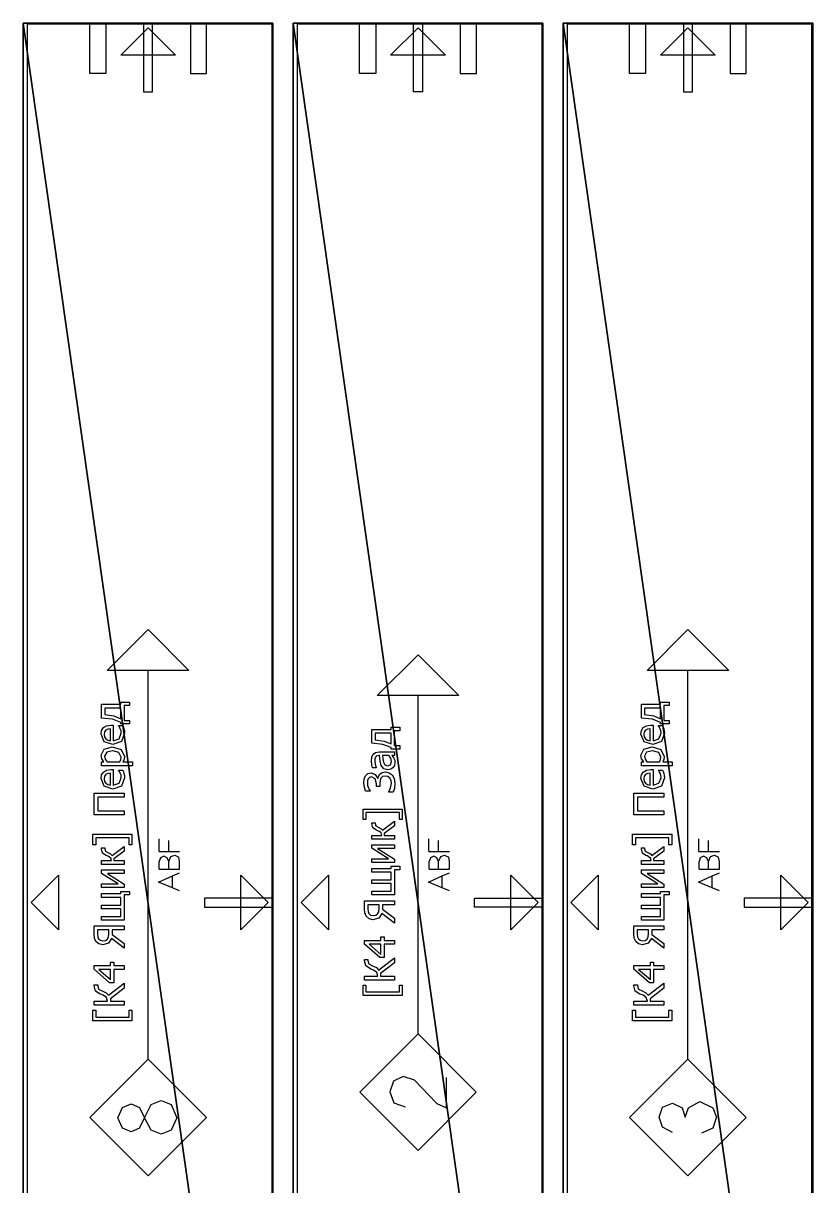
# Model space of a CAD drawing. Header units: millimetres. Extents: x -70178 to 17, y -3145 to 2055.
# Drawn here: x -8312 to -7920, y 296 to 873 of the extents above; entities that cross this region are included whole.
import ezdxf

# ---------------------------------------------------------------- set-up
doc = ezdxf.new("R2010")
doc.units = ezdxf.units.MM
doc.header["$LTSCALE"] = 25.4
doc.layers.get('0').update_dxf_attribs({"true_color": 0xffffff})
for name, color, linetype, true_color in [('ABF_cuttingLines', 34, 'Continuous', 0xaa4400), ('ABF_edgeBanding', 32, 'Continuous', 0xcc6600), ('ABF_Label', 253, 'Continuous', 0x9999cc), ('Dside4.5', 190, 'Continuous', 0x9900ff), ('Dside8', 134, 'Continuous', 0x009987)]:
    doc.layers.add(name, color=color, linetype=linetype, true_color=true_color)

# ---------------------------------------------------------------- blocks, each defined once
blk = doc.blocks.new('Group92#1')
at = {"layer": 'Dside8', "color": 0, "extrusion": (1, 0, 0)}
blk.add_circle((-9, 0), 4, dxfattribs=at)
blk = doc.blocks.new('Group93#1')
at = {"layer": 'Dside8', "color": 0}
blk.add_polyline3d([(0, 0, -4), (25, 0, -4), (25, 0, 4), (0, 0, 4), (0, 0, -4)], close=True, dxfattribs=at)
blk = doc.blocks.new('Group96#1')
at = {"layer": 'Dside8', "color": 0, "extrusion": (1, 0, 0)}
blk.add_circle((-9, 0), 4, dxfattribs=at)
blk = doc.blocks.new('Group97#1')
at = {"layer": 'Dside8', "color": 0}
blk.add_polyline3d([(0, 0, 4), (25, 0, 4), (25, 0, -4), (0, 0, -4), (0, 0, 4)], close=True, dxfattribs=at)
blk = doc.blocks.new('Group103#2')
at = {"layer": 'Dside4.5', "color": 0, "extrusion": (-1, 0, 0)}
blk.add_circle((8, 0), 2.25, dxfattribs=at)
blk = doc.blocks.new('Group104#2')
at = {"layer": 'Dside4.5', "color": 0}
blk.add_polyline3d([(0, 0, 2.25), (34, 0, 2.25), (34, 0, -2.25), (0, 0, -2.25), (0, 0, 2.25)], close=True, dxfattribs=at)
blk = doc.blocks.new('Group127#1')
at = {"layer": 'Dside4.5', "color": 0, "extrusion": (1, 0, 0)}
blk.add_circle((0, 8), 2.25, dxfattribs=at)
blk = doc.blocks.new('Group128#1')
at = {"layer": 'Dside4.5', "color": 0}
blk.add_polyline3d([(0, -2.25, 0), (-34, -2.25, 0), (-34, 2.25, 0), (0, 2.25, 0), (0, -2.25, 0)], close=True, dxfattribs=at)
blk = doc.blocks.new('Group1121#1')
at = {"layer": 'ABF_Label', "color": 0}
for p, q in [((-51.42, 7.03), (-51.42, 24.09)), ((-51.42, 24.09), (-46.86, 24.09)), ((-46.86, 22.84), (-49.88, 22.84)), ((-49.88, 22.84), (-49.88, 8.29)), ((-46.86, 24.09), (-46.86, 22.84)), ((-44.68, 10.47), (-44.68, 23.51)), ((-44.68, 23.51), (-42.95, 23.51)), ((-42.95, 23.51), (-42.95, 17.63)), ((-40.35, 19.53), (-40.06, 20.28)), ((-40.06, 20.28), (-39.86, 20.88)), ((-39.86, 20.88), (-38.52, 22.94)), ((-38.52, 22.94), (-36.26, 23.51)), ((-37.66, 21.54), (-38.45, 19.97)), ((-36.16, 21.96), (-37.66, 21.54)), ((-36.26, 23.51), (-35.72, 23.51)), ((-35.72, 21.96), (-36.16, 21.96)), ((-35.72, 23.51), (-35.72, 21.96)), ((-34.85, 16.79), (-29.01, 23.51)), ((-29.08, 21.45), (-33.48, 16.35)), ((-29.08, 16.35), (-29.08, 21.45)), ((-29.01, 23.51), (-27.4, 23.51)), ((-27.4, 23.51), (-27.4, 16.35)), ((-18.41, 19.79), (-18, 21.52)), ((-18, 21.52), (-16.9, 22.72)), ((-16.9, 22.72), (-15.45, 23.33)), ((-16.37, 20.81), (-16.59, 19.73)), ((-15.73, 21.57), (-16.37, 20.81)), ((-14.9, 21.92), (-15.73, 21.57)), ((-15.45, 23.33), (-13.61, 23.51)), ((-13.69, 22.02), (-14.9, 21.92)), ((-11.89, 22.02), (-13.69, 22.02)), ((-13.61, 23.51), (-10.16, 23.51)), ((-11.89, 17.1), (-11.89, 22.02)), ((-10.16, 23.51), (-10.16, 10.47)), ((-7.64, 10.47), (-7.64, 20.25)), ((-7.64, 20.25), (-6, 20.25)), ((-6, 20.25), (-6, 11.86)), ((-2.68, 11.86), (-2.68, 20.25)), ((-2.68, 20.25), (-1.03, 20.25)), ((-1.03, 20.25), (-1.03, 11.86)), ((2.29, 11.86), (2.29, 20.25)), ((2.29, 20.25), (3.94, 20.25)), ((3.94, 20.25), (3.94, 11.86)), ((6.53, 10.47), (6.53, 20.25)), ((6.53, 20.25), (8.16, 20.25)), ((8.16, 20.25), (8.16, 13.07)), ((8.16, 13.07), (12.71, 20.25)), ((12.71, 20.25), (14.25, 20.25)), ((14.25, 20.25), (14.25, 10.47)), ((16.64, 10.47), (16.64, 20.25)), ((16.64, 20.25), (18.28, 20.25)), ((18.28, 20.25), (18.28, 15.99)), ((21.61, 19.8), (23.39, 20.25)), ((23.39, 20.25), (23.84, 20.25)), ((23.84, 20.25), (23.84, 18.83)), ((25.24, 22.84), (25.24, 24.09)), ((25.24, 24.09), (29.79, 24.09)), ((28.26, 22.84), (25.24, 22.84)), ((28.26, 8.29), (28.26, 22.84)), ((29.79, 24.09), (29.79, 7.03)), ((38.17, 10.47), (38.17, 23.51)), ((38.17, 23.51), (47.64, 23.51)), ((45.91, 21.97), (39.91, 21.97)), ((39.91, 21.97), (39.91, 10.47)), ((45.91, 10.47), (45.91, 21.97)), ((47.64, 23.51), (47.64, 10.47)), ((50.73, 19.11), (54.01, 20.52)), ((54.01, 20.52), (55.62, 20.26)), ((55.62, 20.26), (56.85, 19.44)), ((59.6, 6.86), (59.6, 20.25)), ((59.6, 20.25), (61.24, 20.25)), ((61.24, 20.25), (61.24, 19.23)), ((62.61, 20.15), (64.24, 20.52)), ((64.24, 20.52), (66.86, 19.19)), ((70.09, 19.11), (73.37, 20.52)), ((73.37, 20.52), (74.98, 20.26)), ((74.98, 20.26), (76.2, 19.44)), ((79.84, 15.44), (80.37, 20.25)), ((80.37, 20.25), (86.37, 20.25)), ((86.37, 20.25), (86.37, 11.87)), ((-42.95, 17.63), (-41.32, 18.15)), ((-41.85, 16.44), (-42.95, 16.44)), ((-42.95, 16.44), (-42.95, 10.47)), ((-37.25, 10.47), (-41.85, 16.44)), ((-41.32, 18.15), (-40.35, 19.53)), ((-39.25, 18.27), (-40.33, 17.32)), ((-40.33, 17.32), (-35.04, 10.47)), ((-38.45, 19.97), (-39.25, 18.27)), ((-34.85, 14.95), (-34.85, 16.79)), ((-33.48, 16.35), (-29.08, 16.35)), ((-27.4, 16.35), (-25.85, 16.35)), ((-25.85, 16.35), (-25.85, 14.95)), ((-19.84, 10.47), (-15.66, 15.91)), ((-17.69, 17.29), (-18.41, 19.79)), ((-13.86, 15.65), (-17.76, 10.47)), ((-15.66, 15.91), (-17.69, 17.29)), ((-16.59, 19.73), (-16.43, 18.57)), ((-16.43, 18.57), (-15.91, 17.74)), ((-15.91, 17.74), (-14.95, 17.23)), ((-14.95, 17.23), (-13.62, 17.1)), ((-11.89, 15.65), (-13.86, 15.65)), ((-13.62, 17.1), (-11.89, 17.1)), ((-11.89, 10.47), (-11.89, 15.65)), ((12.63, 17.76), (8.02, 10.47)), ((12.63, 10.47), (12.63, 17.76)), ((18.28, 15.99), (19.37, 16.26)), ((19.37, 16.26), (20.14, 17.26)), ((20.14, 17.26), (20.36, 17.77)), ((20.36, 17.77), (20.54, 18.28)), ((21.26, 16.32), (20.53, 15.67)), ((20.53, 15.67), (24.51, 10.47)), ((20.54, 18.28), (21.61, 19.8)), ((21.84, 17.51), (21.26, 16.32)), ((22.42, 18.55), (21.84, 17.51)), ((23.46, 18.83), (22.42, 18.55)), ((23.84, 18.83), (23.46, 18.83)), ((49.48, 15.3), (50.73, 19.11)), ((50.77, 11.56), (49.48, 15.3)), ((51.4, 17.54), (51.15, 16.45)), ((51.15, 16.45), (56.33, 16.45)), ((57.93, 15.19), (51.15, 15.19)), ((51.15, 15.19), (52.01, 12.58)), ((51.96, 18.39), (51.4, 17.54)), ((52.8, 18.97), (51.96, 18.39)), ((53.91, 19.16), (52.8, 18.97)), ((55.03, 18.97), (53.91, 19.16)), ((55.77, 18.41), (55.03, 18.97)), ((56.17, 17.6), (55.77, 18.41)), ((56.33, 16.45), (56.17, 17.6)), ((56.85, 19.44), (57.65, 18.06)), ((57.65, 18.06), (57.93, 16.08)), ((57.93, 16.08), (57.93, 15.19)), ((61.24, 19.23), (62.61, 20.15)), ((62.48, 18.64), (61.24, 17.84)), ((61.24, 17.84), (61.24, 12.3)), ((63.84, 18.95), (62.48, 18.64)), ((65.57, 18.03), (63.84, 18.95)), ((65.4, 12.69), (66.11, 15.43)), ((66.11, 15.43), (65.57, 18.03)), ((67.8, 15.62), (66.64, 11.72)), ((66.86, 19.19), (67.8, 15.62)), ((68.84, 15.3), (70.09, 19.11)), ((70.13, 11.56), (68.84, 15.3)), ((70.76, 17.54), (70.51, 16.45)), ((70.51, 16.45), (75.69, 16.45)), ((77.29, 15.19), (70.51, 15.19)), ((70.51, 15.19), (71.37, 12.58)), ((71.32, 18.39), (70.76, 17.54)), ((72.15, 18.97), (71.32, 18.39)), ((73.27, 19.16), (72.15, 18.97)), ((74.39, 18.97), (73.27, 19.16)), ((75.13, 18.41), (74.39, 18.97)), ((75.53, 17.6), (75.13, 18.41)), ((75.69, 16.45), (75.53, 17.6)), ((76.2, 19.44), (77.01, 18.06)), ((77.01, 18.06), (77.29, 16.08)), ((77.29, 16.08), (77.29, 15.19)), ((78.48, 11.87), (79.84, 15.44)), ((81.92, 18.87), (81.32, 14.87)), ((84.73, 18.87), (81.92, 18.87)), ((84.73, 11.87), (84.73, 18.87)), ((-100.12, 6.63), (-97.79, 11.07)), ((-97.79, 11.07), (-93.47, 12.57)), ((-93.47, 12.57), (-89.08, 11.07)), ((-89.08, 11.07), (-87.27, 6.63)), ((-42.95, 10.47), (-44.68, 10.47)), ((-35.04, 10.47), (-37.25, 10.47)), ((-29.08, 14.95), (-34.85, 14.95)), ((-29.08, 10.47), (-29.08, 14.95)), ((-27.4, 10.47), (-29.08, 10.47)), ((-25.85, 14.95), (-27.4, 14.95)), ((-27.4, 14.95), (-27.4, 10.47)), ((-17.76, 10.47), (-19.84, 10.47)), ((-10.16, 10.47), (-11.89, 10.47)), ((3.38, 10.47), (-7.64, 10.47)), ((-6, 11.86), (-2.68, 11.86)), ((-1.03, 11.86), (2.29, 11.86)), ((3.38, 8.12), (3.38, 10.47)), ((3.94, 11.86), (4.91, 11.86)), ((4.91, 11.86), (4.91, 8.12)), ((8.02, 10.47), (6.53, 10.47)), ((14.25, 10.47), (12.63, 10.47)), ((18.28, 10.47), (16.64, 10.47)), ((19.11, 14.98), (18.28, 14.98)), ((18.28, 14.98), (18.28, 10.47)), ((22.46, 10.47), (19.11, 14.98)), ((24.51, 10.47), (22.46, 10.47)), ((39.91, 10.47), (38.17, 10.47)), ((47.64, 10.47), (45.91, 10.47)), ((54.4, 10.24), (50.77, 11.56)), ((52.01, 12.58), (54.39, 11.68)), ((54.39, 11.68), (55.45, 11.8)), ((55.39, 10.31), (54.4, 10.24)), ((56.26, 10.51), (55.39, 10.31)), ((55.45, 11.8), (56.39, 12.11)), ((57.03, 10.78), (56.26, 10.51)), ((56.39, 12.11), (57.15, 12.5)), ((57.75, 11.06), (57.03, 10.78)), ((57.15, 12.5), (57.65, 12.86)), ((57.65, 12.86), (57.75, 12.86)), ((57.75, 12.86), (57.75, 11.06)), ((61.24, 12.3), (62.35, 11.87)), ((62.39, 10.44), (61.24, 10.96)), ((61.24, 10.96), (61.24, 6.86)), ((62.35, 11.87), (63.41, 11.75)), ((63.68, 10.27), (62.39, 10.44)), ((63.41, 11.75), (65.4, 12.69)), ((66.64, 11.72), (63.68, 10.27)), ((73.76, 10.24), (70.13, 11.56)), ((71.37, 12.58), (73.74, 11.68)), ((73.74, 11.68), (74.81, 11.8)), ((74.75, 10.31), (73.76, 10.24)), ((75.62, 10.51), (74.75, 10.31)), ((74.81, 11.8), (75.75, 12.11)), ((76.39, 10.78), (75.62, 10.51)), ((75.75, 12.11), (76.5, 12.5)), ((77.11, 11.06), (76.39, 10.78)), ((76.5, 12.5), (77.01, 12.86)), ((77.01, 12.86), (77.11, 12.86)), ((77.11, 12.86), (77.11, 11.06)), ((77.83, 8.12), (77.83, 11.87)), ((77.83, 11.87), (78.48, 11.87)), ((85.81, 10.49), (79.37, 10.49)), ((79.37, 10.49), (79.37, 8.12)), ((81.32, 14.87), (80.1, 11.87)), ((80.1, 11.87), (84.73, 11.87)), ((85.81, 8.12), (85.81, 10.49)), ((86.37, 11.87), (87.35, 11.87)), ((87.35, 11.87), (87.35, 8.12)), ((-87.27, 6.63), (-89.29, 2.5)), ((-46.86, 7.03), (-51.42, 7.03)), ((-49.88, 8.29), (-46.86, 8.29)), ((-46.86, 8.29), (-46.86, 7.03)), ((4.91, 8.12), (3.38, 8.12)), ((25.24, 7.03), (25.24, 8.29)), ((25.24, 8.29), (28.26, 8.29)), ((29.79, 7.03), (25.24, 7.03)), ((61.24, 6.86), (59.6, 6.86)), ((79.37, 8.12), (77.83, 8.12)), ((87.35, 8.12), (85.81, 8.12)), ((-89.29, 2.5), (-93.47, 1.14)), ((-93.47, 1.14), (-89.29, -0.32)), ((-68.11, 0), (101.13, 0)), ((-89.29, -0.32), (-86.57, -5.16)), ((6.49, -10.57), (8.95, -4.58)), ((8.95, -4.58), (11.61, -10.57)), ((14.53, -4.88), (17.96, -4.88)), ((14.53, -4.88), (14.53, -8.98)), ((19.51, -5.38), (17.96, -4.88)), ((22.27, -4.79), (22.27, -8.97)), ((22.27, -4.79), (27.81, -4.79)), ((-98.13, -10.8), (-100.45, -5.93)), ((-86.57, -5.16), (-89.29, -10.8)), ((14.53, -8.98), (14.53, -13.72)), ((14.53, -8.98), (17.96, -8.98)), ((17.96, -8.98), (19.55, -8.25)), ((17.96, -8.98), (20.04, -9.9)), ((20.29, -6.84), (19.51, -5.38)), ((19.55, -8.25), (20.29, -6.84)), ((20.04, -9.9), (20.74, -11.59)), ((22.27, -8.97), (27.09, -8.97)), ((22.27, -8.97), (22.27, -13.72)), ((-93.47, -12.45), (-98.13, -10.8)), ((-89.29, -10.8), (-93.47, -12.45)), ((5.21, -13.72), (6.49, -10.57)), ((6.49, -10.57), (11.61, -10.57)), ((11.61, -10.57), (13.01, -13.72)), ((14.53, -13.72), (17.96, -13.72)), ((17.96, -13.72), (19.76, -13.36)), ((20.74, -11.59), (19.76, -13.36))]:
    blk.add_line(p, q, dxfattribs=at)
for points in [[(-68.11, 0, 0), (-93.51, -25.4, 0), (-118.91, 0, 0), (-93.51, 25.4, 0), (-68.11, 0, 0)], [(101.13, 17.78, 0), (118.91, 0, 0), (101.13, -17.78, 0), (101.13, 17.78, 0)]]:
    blk.add_polyline3d(points, close=True, dxfattribs=at)
blk = doc.blocks.new('Group1449#1')
at = {"layer": 'ABF_cuttingLines', "color": 0}
blk.add_polyline3d([(-558.74, -39.9, 0), (-558.74, -912.14, 0), (-437.14, -912.14, 0), (-437.14, -39.9, 0), (-558.74, -39.9, 0)], close=True, dxfattribs=at)
blk = doc.blocks.new('Group1450#1')
at = {"layer": 'ABF_edgeBanding', "color": 0}
for points in [[(-498.74, -41.84, 0), (-485.16, -55.42, 0), (-512.33, -55.42, 0), (-498.74, -41.84, 0)], [(-556.8, -476.02, 0), (-543.22, -462.44, 0), (-543.22, -489.6, 0), (-556.8, -476.02, 0)], [(-439.08, -476.02, 0), (-452.67, -489.6, 0), (-452.67, -462.44, 0), (-439.08, -476.02, 0)]]:
    blk.add_polyline3d(points, close=True, dxfattribs=at)
blk = doc.blocks.new('_____#158')
at = {"color": 0}
for p, q in [((-560.74, -39.5, 16), (-436.74, -39.5, 16)), ((-560.74, -912.54, 16), (-560.74, -39.5, 16)), ((-560.74, -39.5), (-436.74, -39.5)), ((-560.74, -912.54), (-560.74, -39.5)), ((-560.74, -39.5, 16), (-436.74, -39.5, 16)), ((-560.74, -39.5), (-436.74, -39.5)), ((-560.74, -39.5, 16), (-560.74, -39.5)), ((-560.74, -912.54, 16), (-560.74, -39.5, 16)), ((-560.74, -39.5, 16), (-560.74, -39.5)), ((-560.74, -912.54), (-560.74, -39.5)), ((-436.74, -39.5, 16), (-436.74, -912.54, 16)), ((-436.74, -39.5), (-436.74, -912.54)), ((-436.74, -39.5, 16), (-436.74, -39.5)), ((-436.74, -39.5, 16), (-436.74, -912.54, 16)), ((-436.74, -39.5), (-436.74, -912.54)), ((-436.74, -39.5, 16), (-436.74, -39.5))]:
    blk.add_line(p, q, dxfattribs=at)
at = {"color": 0, "extrusion": (-1, 6.12323e-17, 0)}
for name, p in [('Group92#1', (39.5, 16, 523.74)), ('Group93#1', (39.5, 16, 523.74)), ('Group103#2', (39.5, 16, 498.74)), ('Group104#2', (39.5, 16, 498.74)), ('Group96#1', (39.5, 16, 473.74)), ('Group97#1', (39.5, 16, 473.74))]:
    blk.add_blockref(name, p, dxfattribs=at)
at = {"color": 0, "extrusion": (0, 0, -1), "rotation": 180}
for name in ['Group128#1', 'Group127#1']:
    blk.add_blockref(name, (436.74, -476.02, -16), dxfattribs=at)
at = {"layer": 'ABF_cuttingLines', "color": 0}
blk.add_blockref('Group1449#1', (0, 0, 16), dxfattribs=at)
at = {"layer": 'ABF_edgeBanding', "color": 0}
blk.add_blockref('Group1450#1', (0, 0, 16), dxfattribs=at)
at = {"layer": 'ABF_Label', "color": 0, "xscale": 1.140003036489778, "yscale": 1.140003036489778, "rotation": 90}
blk.add_blockref('Group1121#1', (-498.74, -476.02, 16), dxfattribs=at)
at = {"color": 7, "true_color": 0xffffff}
mesh = blk.add_polyface(dxfattribs=at)
corners = [(-436.74, -912.54, 16), (-560.74, -39.5, 16), (-560.74, -912.54, 16), (-436.74, -39.5, 16)]
mesh.append_faces([[corners[k] for k in face] for face in [(0, 1, 2), (1, 0, 3)]], dxfattribs={"vtx0": -1, "color": 7})
at = {"color": 0}
mesh = blk.add_polyface(dxfattribs=at)
corners = [(-560.74, -39.5), (-436.74, -912.54), (-560.74, -912.54), (-436.74, -39.5)]
mesh.append_faces([[corners[k] for k in face] for face in [(0, 1, 2), (1, 0, 3)]], dxfattribs={"vtx0": -1, "color": 0})
mesh = blk.add_polyface(dxfattribs=at)
corners = [(-560.74, -39.5, 16), (-436.74, -39.5), (-560.74, -39.5), (-436.74, -39.5, 16)]
mesh.append_faces([[corners[k] for k in face] for face in [(0, 1, 2), (1, 0, 3)]], dxfattribs={"vtx0": -1, "color": 0})
mesh = blk.add_polyface(dxfattribs=at)
corners = [(-560.74, -39.5, 16), (-560.74, -912.54), (-560.74, -912.54, 16), (-560.74, -39.5)]
mesh.append_faces([[corners[k] for k in face] for face in [(0, 1, 2), (1, 0, 3)]], dxfattribs={"vtx0": -1, "color": 0})
mesh = blk.add_polyface(dxfattribs=at)
corners = [(-436.74, -39.5), (-436.74, -912.54, 16), (-436.74, -912.54), (-436.74, -39.5, 16)]
mesh.append_faces([[corners[k] for k in face] for face in [(0, 1, 2), (1, 0, 3)]], dxfattribs={"vtx0": -1, "color": 0})
blk = doc.blocks.new('Group82#1')
at = {"layer": 'Dside8', "color": 0, "extrusion": (0, -1, 0)}
blk.add_circle((0, -9), 4, dxfattribs=at)
blk = doc.blocks.new('Group83#1')
at = {"layer": 'Dside8', "color": 0}
blk.add_polyline3d([(4, 0, 0), (4, -25, 0), (-4, -25, 0), (-4, 0, 0), (4, 0, 0)], close=True, dxfattribs=at)
blk = doc.blocks.new('Group86#1')
at = {"layer": 'Dside8', "color": 0, "extrusion": (0, -1, 0)}
blk.add_circle((0, -9), 4, dxfattribs=at)
blk = doc.blocks.new('Group87#1')
at = {"layer": 'Dside8', "color": 0}
blk.add_polyline3d([(-4, 0, 0), (-4, -25, 0), (4, -25, 0), (4, 0, 0), (-4, 0, 0)], close=True, dxfattribs=at)
blk = doc.blocks.new('Group88#1')
at = {"layer": 'Dside4.5', "color": 0, "extrusion": (0, 1, 0)}
blk.add_circle((0, -8), 2.25, dxfattribs=at)
blk = doc.blocks.new('Group89#1')
at = {"layer": 'Dside4.5', "color": 0}
blk.add_polyline3d([(2.25, 0, 0), (2.25, -34, 0), (-2.25, -34, 0), (-2.25, 0, 0), (2.25, 0, 0)], close=True, dxfattribs=at)
blk = doc.blocks.new('Group130#1')
at = {"layer": 'Dside4.5', "color": 0, "extrusion": (0, 0, -1)}
blk.add_circle((0, 8), 2.25, dxfattribs=at)
blk = doc.blocks.new('Group131#1')
at = {"layer": 'Dside4.5', "color": 0}
blk.add_polyline3d([(-2.25, 0, 0), (-2.25, 0, 34), (2.25, 0, 34), (2.25, 0, 0), (-2.25, 0, 0)], close=True, dxfattribs=at)
blk = doc.blocks.new('Group1118#1')
at = {"layer": 'ABF_Label', "color": 0}
for p, q in [((-40.45, 6.86), (-40.45, 23.92)), ((-40.45, 23.92), (-35.89, 23.92)), ((-35.89, 22.67), (-38.91, 22.67)), ((-38.91, 22.67), (-38.91, 8.11)), ((-35.89, 23.92), (-35.89, 22.67)), ((-33.71, 10.29), (-33.71, 23.33)), ((-33.71, 23.33), (-31.98, 23.33)), ((-31.98, 23.33), (-31.98, 17.46)), ((-29.09, 20.11), (-28.89, 20.71)), ((-28.89, 20.71), (-27.55, 22.77)), ((-27.55, 22.77), (-25.29, 23.33)), ((-26.69, 21.37), (-27.48, 19.79)), ((-25.19, 21.78), (-26.69, 21.37)), ((-25.29, 23.33), (-24.75, 23.33)), ((-24.75, 21.78), (-25.19, 21.78)), ((-24.75, 23.33), (-24.75, 21.78)), ((-23.88, 16.62), (-18.04, 23.33)), ((-18.11, 21.27), (-22.51, 16.18)), ((-18.11, 16.18), (-18.11, 21.27)), ((-18.04, 23.33), (-16.43, 23.33)), ((-16.43, 23.33), (-16.43, 16.18)), ((-7.44, 19.62), (-7.03, 21.34)), ((-7.03, 21.34), (-5.93, 22.54)), ((-5.93, 22.54), (-4.48, 23.16)), ((-5.4, 20.64), (-5.62, 19.56)), ((-4.76, 21.4), (-5.4, 20.64)), ((-3.93, 21.75), (-4.76, 21.4)), ((-4.48, 23.16), (-2.64, 23.33)), ((-2.72, 21.84), (-3.93, 21.75)), ((-0.92, 21.84), (-2.72, 21.84)), ((-2.64, 23.33), (0.81, 23.33)), ((-0.92, 16.92), (-0.92, 21.84)), ((0.81, 23.33), (0.81, 10.29)), ((36.21, 22.67), (36.21, 23.92)), ((36.21, 23.92), (40.76, 23.92)), ((39.23, 22.67), (36.21, 22.67)), ((39.23, 8.11), (39.23, 22.67)), ((40.76, 23.92), (40.76, 6.86)), ((48.52, 22.82), (50.14, 23.33)), ((48.52, 20.9), (48.52, 22.82)), ((48.64, 20.9), (48.52, 20.9)), ((49.2, 21.23), (48.64, 20.9)), ((49.99, 21.62), (49.2, 21.23)), ((51.02, 21.93), (49.99, 21.62)), ((50.14, 23.33), (52.17, 23.57)), ((52.12, 22.05), (51.02, 21.93)), ((53.11, 21.97), (52.12, 22.05)), ((52.17, 23.57), (53.9, 23.4)), ((53.97, 21.65), (53.11, 21.97)), ((53.9, 23.4), (55.23, 22.84)), ((53.92, 18.65), (54.76, 20.26)), ((54.55, 21.09), (53.97, 21.65)), ((54.76, 20.26), (54.55, 21.09)), ((55.23, 22.84), (56.22, 21.83)), ((56.55, 20.44), (55.84, 18.59)), ((56.22, 21.83), (56.55, 20.44)), ((59.99, 20.15), (61.67, 20.31)), ((61.67, 20.31), (63.37, 20.15)), ((-31.98, 17.46), (-30.35, 17.97)), ((-30.88, 16.26), (-31.98, 16.26)), ((-31.98, 16.26), (-31.98, 10.29)), ((-26.28, 10.29), (-30.88, 16.26)), ((-30.35, 17.97), (-29.38, 19.36)), ((-29.38, 19.36), (-29.09, 20.11)), ((-28.28, 18.1), (-29.36, 17.15)), ((-29.36, 17.15), (-24.07, 10.29)), ((-27.48, 19.79), (-28.28, 18.1)), ((-23.88, 14.78), (-23.88, 16.62)), ((-22.51, 16.18), (-18.11, 16.18)), ((-16.43, 16.18), (-14.88, 16.18)), ((-14.88, 16.18), (-14.88, 14.78)), ((-8.87, 10.29), (-4.69, 15.74)), ((-6.72, 17.12), (-7.44, 19.62)), ((-2.89, 15.48), (-6.79, 10.29)), ((-4.69, 15.74), (-6.72, 17.12)), ((-5.62, 19.56), (-5.46, 18.39)), ((-5.46, 18.39), (-4.94, 17.57)), ((-4.94, 17.57), (-3.98, 17.05)), ((-3.98, 17.05), (-2.65, 16.92)), ((-0.92, 15.48), (-2.89, 15.48)), ((-2.65, 16.92), (-0.92, 16.92)), ((-0.92, 10.29), (-0.92, 15.48)), ((3.33, 10.29), (3.33, 20.07)), ((3.33, 20.07), (4.97, 20.07)), ((4.97, 20.07), (4.97, 11.68)), ((8.29, 11.68), (8.29, 20.07)), ((8.29, 20.07), (9.94, 20.07)), ((9.94, 20.07), (9.94, 11.68)), ((13.26, 11.68), (13.26, 20.07)), ((13.26, 20.07), (14.91, 20.07)), ((14.91, 20.07), (14.91, 11.68)), ((17.5, 10.29), (17.5, 20.07)), ((17.5, 20.07), (19.13, 20.07)), ((23.6, 17.59), (18.99, 10.29)), ((19.13, 20.07), (19.13, 12.89)), ((19.13, 12.89), (23.68, 20.07)), ((23.6, 10.29), (23.6, 17.59)), ((23.68, 20.07), (25.22, 20.07)), ((25.22, 20.07), (25.22, 10.29)), ((27.61, 10.29), (27.61, 20.07)), ((27.61, 20.07), (29.25, 20.07)), ((29.25, 20.07), (29.25, 15.82)), ((29.25, 15.82), (30.34, 16.09)), ((30.34, 16.09), (31.11, 17.09)), ((31.11, 17.09), (31.33, 17.6)), ((31.33, 17.6), (31.51, 18.1)), ((32.23, 16.15), (31.5, 15.49)), ((31.5, 15.49), (35.48, 10.29)), ((31.51, 18.1), (32.58, 19.63)), ((32.81, 17.33), (32.23, 16.15)), ((32.58, 19.63), (34.36, 20.07)), ((33.39, 18.37), (32.81, 17.33)), ((34.43, 18.66), (33.39, 18.37)), ((34.36, 20.07), (34.81, 20.07)), ((34.81, 18.66), (34.43, 18.66)), ((34.81, 20.07), (34.81, 18.66)), ((50.5, 16.64), (50.5, 18.1)), ((50.5, 18.1), (51.69, 18.1)), ((51.87, 16.64), (50.5, 16.64)), ((51.69, 18.1), (53.92, 18.65)), ((53.15, 16.52), (51.87, 16.64)), ((54.18, 16.12), (53.15, 16.52)), ((55.84, 18.59), (54, 17.56)), ((54, 17.56), (54, 17.43)), ((54, 17.43), (54.95, 17.15)), ((54.86, 15.39), (54.18, 16.12)), ((55.1, 14.27), (54.86, 15.39)), ((54.95, 17.15), (55.89, 16.58)), ((55.89, 16.58), (56.61, 15.64)), ((56.61, 15.64), (56.9, 14.18)), ((58.31, 14.86), (59.67, 15.99)), ((58.68, 19.86), (59.99, 20.15)), ((58.68, 18.19), (58.68, 19.86)), ((58.78, 18.19), (58.68, 18.19)), ((60.32, 18.69), (58.78, 18.19)), ((59.67, 15.99), (61.62, 16.51)), ((61.66, 18.86), (60.32, 18.69)), ((62.55, 15.27), (61.1, 15.01)), ((61.62, 16.51), (64.03, 16.73)), ((62.6, 18.79), (61.66, 18.86)), ((64.03, 15.42), (62.55, 15.27)), ((63.37, 18.52), (62.6, 18.79)), ((63.37, 20.15), (64.61, 19.58)), ((63.86, 17.98), (63.37, 18.52)), ((64.03, 17.04), (63.86, 17.98)), ((64.03, 16.73), (64.03, 17.04)), ((64.03, 12.7), (64.03, 15.42)), ((64.61, 19.58), (65.41, 18.54)), ((65.41, 18.54), (65.67, 16.98)), ((65.67, 16.98), (65.67, 10.29)), ((67.51, 11.69), (68.87, 15.26)), ((68.87, 15.26), (69.4, 20.07)), ((69.4, 20.07), (75.4, 20.07)), ((70.95, 18.69), (70.35, 14.69)), ((73.76, 18.69), (70.95, 18.69)), ((73.76, 11.69), (73.76, 18.69)), ((75.4, 20.07), (75.4, 11.69)), ((-87.11, 10.53), (-88.92, 5.58)), ((-82.34, 12.32), (-87.11, 10.53)), ((-77.77, 10.63), (-82.34, 12.32)), ((-75.69, 6.49), (-77.77, 10.63)), ((-31.98, 10.29), (-33.71, 10.29)), ((-24.07, 10.29), (-26.28, 10.29)), ((-18.11, 14.78), (-23.88, 14.78)), ((-18.11, 10.29), (-18.11, 14.78)), ((-16.43, 10.29), (-18.11, 10.29)), ((-14.88, 14.78), (-16.43, 14.78)), ((-16.43, 14.78), (-16.43, 10.29)), ((-6.79, 10.29), (-8.87, 10.29)), ((0.81, 10.29), (-0.92, 10.29)), ((14.35, 10.29), (3.33, 10.29)), ((4.97, 11.68), (8.29, 11.68)), ((9.94, 11.68), (13.26, 11.68)), ((14.35, 7.94), (14.35, 10.29)), ((14.91, 11.68), (15.88, 11.68)), ((15.88, 11.68), (15.88, 7.94)), ((18.99, 10.29), (17.5, 10.29)), ((25.22, 10.29), (23.6, 10.29)), ((29.25, 10.29), (27.61, 10.29)), ((30.08, 14.8), (29.25, 14.8)), ((29.25, 14.8), (29.25, 10.29)), ((33.43, 10.29), (30.08, 14.8)), ((35.48, 10.29), (33.43, 10.29)), ((48.09, 10.8), (48.09, 12.74)), ((48.09, 12.74), (48.22, 12.74)), ((49.72, 10.3), (48.09, 10.8)), ((48.22, 12.74), (49.92, 11.92)), ((51.96, 10.05), (49.72, 10.3)), ((49.92, 11.92), (51.93, 11.57)), ((51.93, 11.57), (53.2, 11.74)), ((54.02, 10.36), (51.96, 10.05)), ((53.2, 11.74), (54.27, 12.3)), ((55.58, 11.25), (54.02, 10.36)), ((54.27, 12.3), (54.9, 13.13)), ((54.9, 13.13), (55.1, 14.27)), ((56.55, 12.56), (55.58, 11.25)), ((56.9, 14.18), (56.55, 12.56)), ((57.89, 13.13), (58.31, 14.86)), ((58.12, 11.88), (57.89, 13.13)), ((58.75, 10.89), (58.12, 11.88)), ((59.71, 10.25), (58.75, 10.89)), ((60.01, 14.39), (59.58, 13.23)), ((59.58, 13.23), (60.06, 11.96)), ((60.85, 10.02), (59.71, 10.25)), ((61.1, 15.01), (60.01, 14.39)), ((60.06, 11.96), (61.44, 11.54)), ((62, 10.14), (60.85, 10.02)), ((61.44, 11.54), (62.85, 11.87)), ((62.84, 10.49), (62, 10.14)), ((63.5, 10.92), (62.84, 10.49)), ((62.85, 11.87), (64.03, 12.7)), ((64.03, 11.33), (63.5, 10.92)), ((64.03, 10.29), (64.03, 11.33)), ((65.67, 10.29), (64.03, 10.29)), ((66.86, 7.94), (66.86, 11.69)), ((66.86, 11.69), (67.51, 11.69)), ((74.84, 10.32), (68.4, 10.32)), ((68.4, 10.32), (68.4, 7.94)), ((70.35, 14.69), (69.13, 11.69)), ((69.13, 11.69), (73.76, 11.69)), ((74.84, 7.94), (74.84, 10.32)), ((75.4, 11.69), (76.38, 11.69)), ((76.38, 11.69), (76.38, 7.94)), ((-77.29, 1.53), (-75.69, 6.49)), ((-35.89, 6.86), (-40.45, 6.86)), ((-38.91, 8.11), (-35.89, 8.11)), ((-35.89, 8.11), (-35.89, 6.86)), ((15.88, 7.94), (14.35, 7.94)), ((36.21, 6.86), (36.21, 8.11)), ((36.21, 8.11), (39.23, 8.11)), ((40.76, 6.86), (36.21, 6.86)), ((68.4, 7.94), (66.86, 7.94)), ((76.38, 7.94), (74.84, 7.94)), ((-77.29, 1.53), (-87.41, -8.2)), ((-57.14, 0), (90.16, 0)), ((6.49, -10.57), (8.95, -4.58)), ((8.95, -4.58), (11.61, -10.57)), ((14.53, -4.88), (17.96, -4.88)), ((14.53, -4.88), (14.53, -8.98)), ((19.51, -5.38), (17.96, -4.88)), ((22.27, -4.79), (22.27, -8.97)), ((22.27, -4.79), (27.81, -4.79)), ((-87.41, -8.2), (-89.4, -12.45)), ((14.53, -8.98), (14.53, -13.72)), ((14.53, -8.98), (17.96, -8.98)), ((17.96, -8.98), (19.55, -8.25)), ((17.96, -8.98), (20.04, -9.9)), ((20.29, -6.84), (19.51, -5.38)), ((19.55, -8.25), (20.29, -6.84)), ((20.04, -9.9), (20.74, -11.59)), ((22.27, -8.97), (27.09, -8.97)), ((22.27, -8.97), (22.27, -13.72)), ((-89.4, -12.45), (-76.11, -12.45)), ((5.21, -13.72), (6.49, -10.57)), ((6.49, -10.57), (11.61, -10.57)), ((11.61, -10.57), (13.01, -13.72)), ((14.53, -13.72), (17.96, -13.72)), ((17.96, -13.72), (19.76, -13.36)), ((20.74, -11.59), (19.76, -13.36))]:
    blk.add_line(p, q, dxfattribs=at)
for points in [[(-57.14, 0, 0), (-82.54, -25.4, 0), (-107.94, 0, 0), (-82.54, 25.4, 0), (-57.14, 0, 0)], [(90.16, 17.78, 0), (107.94, 0, 0), (90.16, -17.78, 0), (90.16, 17.78, 0)]]:
    blk.add_polyline3d(points, close=True, dxfattribs=at)
blk = doc.blocks.new('Group1451#1')
at = {"layer": 'ABF_cuttingLines', "color": 0}
blk.add_polyline3d([(-437.14, 39.9, 0), (-437.14, 912.14, 0), (-558.74, 912.14, 0), (-558.74, 39.9, 0), (-437.14, 39.9, 0)], close=True, dxfattribs=at)
blk = doc.blocks.new('Group1452#1')
at = {"layer": 'ABF_edgeBanding', "color": 0}
for points in [[(-498.74, 910.2, 0), (-485.16, 896.62, 0), (-512.33, 896.62, 0), (-498.74, 910.2, 0)], [(-556.8, 476.02, 0), (-543.22, 489.6, 0), (-543.22, 462.44, 0), (-556.8, 476.02, 0)], [(-439.08, 476.02, 0), (-452.67, 462.44, 0), (-452.67, 489.6, 0), (-439.08, 476.02, 0)]]:
    blk.add_polyline3d(points, close=True, dxfattribs=at)
blk = doc.blocks.new('_____#159')
at = {"color": 0}
for p, q in [((-560.74, 912.54), (-560.74, 39.5)), ((-436.74, 912.54), (-560.74, 912.54)), ((-436.74, 912.54, 16), (-560.74, 912.54, 16)), ((-560.74, 912.54, 16), (-560.74, 39.5, 16)), ((-436.74, 912.54), (-560.74, 912.54)), ((-560.74, 912.54), (-560.74, 912.54, 16)), ((-436.74, 912.54, 16), (-560.74, 912.54, 16)), ((-560.74, 912.54), (-560.74, 39.5)), ((-560.74, 912.54, 16), (-560.74, 39.5, 16)), ((-560.74, 912.54), (-560.74, 912.54, 16)), ((-436.74, 39.5), (-436.74, 912.54)), ((-436.74, 39.5, 16), (-436.74, 912.54, 16)), ((-436.74, 39.5), (-436.74, 912.54)), ((-436.74, 912.54), (-436.74, 912.54, 16)), ((-436.74, 39.5, 16), (-436.74, 912.54, 16)), ((-436.74, 912.54), (-436.74, 912.54, 16))]:
    blk.add_line(p, q, dxfattribs=at)
for name, p in [('Group82#1', (-523.74, 912.54, 16)), ('Group83#1', (-523.74, 912.54, 16)), ('Group88#1', (-498.74, 912.54, 16)), ('Group89#1', (-498.74, 912.54, 16)), ('Group86#1', (-473.74, 912.54, 16)), ('Group87#1', (-473.74, 912.54, 16))]:
    blk.add_blockref(name, p, dxfattribs=at)
at = {"color": 0, "extrusion": (-1, 6.12323e-17, 0), "rotation": 180}
for name in ['Group130#1', 'Group131#1']:
    blk.add_blockref(name, (-476.02, 16, 436.74), dxfattribs=at)
at = {"layer": 'ABF_cuttingLines', "color": 0}
blk.add_blockref('Group1451#1', (0, 0, 16), dxfattribs=at)
at = {"layer": 'ABF_edgeBanding', "color": 0}
blk.add_blockref('Group1452#1', (0, 0, 16), dxfattribs=at)
at = {"layer": 'ABF_Label', "color": 0, "xscale": 1.140003036489778, "yscale": 1.140003036489778, "rotation": 90}
blk.add_blockref('Group1118#1', (-498.74, 476.02, 16), dxfattribs=at)
at = {"color": 0}
mesh = blk.add_polyface(dxfattribs=at)
corners = [(-560.74, 912.54), (-436.74, 39.5), (-560.74, 39.5), (-436.74, 912.54)]
mesh.append_faces([[corners[k] for k in face] for face in [(0, 1, 2), (1, 0, 3)]], dxfattribs={"vtx0": -1, "color": 0})
at = {"color": 7, "true_color": 0xffffff}
mesh = blk.add_polyface(dxfattribs=at)
corners = [(-436.74, 39.5, 16), (-560.74, 912.54, 16), (-560.74, 39.5, 16), (-436.74, 912.54, 16)]
mesh.append_faces([[corners[k] for k in face] for face in [(0, 1, 2), (1, 0, 3)]], dxfattribs={"vtx0": -1, "color": 7})
at = {"color": 0}
mesh = blk.add_polyface(dxfattribs=at)
corners = [(-560.74, 912.54, 16), (-436.74, 912.54), (-560.74, 912.54), (-436.74, 912.54, 16)]
mesh.append_faces([[corners[k] for k in face] for face in [(0, 1, 2), (1, 0, 3)]], dxfattribs={"vtx0": -1, "color": 0})
mesh = blk.add_polyface(dxfattribs=at)
corners = [(-560.74, 912.54, 16), (-560.74, 39.5), (-560.74, 39.5, 16), (-560.74, 912.54)]
mesh.append_faces([[corners[k] for k in face] for face in [(0, 1, 2), (1, 0, 3)]], dxfattribs={"vtx0": -1, "color": 0})
mesh = blk.add_polyface(dxfattribs=at)
corners = [(-436.74, 912.54), (-436.74, 39.5, 16), (-436.74, 39.5), (-436.74, 912.54, 16)]
mesh.append_faces([[corners[k] for k in face] for face in [(0, 1, 2), (1, 0, 3)]], dxfattribs={"vtx0": -1, "color": 0})
blk = doc.blocks.new('Group1133#1')
at = {"layer": 'ABF_Label', "color": 0}
for p, q in [((-51.42, 7.03), (-51.42, 24.09)), ((-51.42, 24.09), (-46.86, 24.09)), ((-46.86, 22.84), (-49.88, 22.84)), ((-49.88, 22.84), (-49.88, 8.29)), ((-46.86, 24.09), (-46.86, 22.84)), ((-44.68, 10.47), (-44.68, 23.51)), ((-44.68, 23.51), (-42.95, 23.51)), ((-42.95, 23.51), (-42.95, 17.63)), ((-40.35, 19.53), (-40.06, 20.28)), ((-40.06, 20.28), (-39.86, 20.88)), ((-39.86, 20.88), (-38.52, 22.94)), ((-38.52, 22.94), (-36.26, 23.51)), ((-37.66, 21.54), (-38.45, 19.97)), ((-36.16, 21.96), (-37.66, 21.54)), ((-36.26, 23.51), (-35.72, 23.51)), ((-35.72, 21.96), (-36.16, 21.96)), ((-35.72, 23.51), (-35.72, 21.96)), ((-34.85, 16.79), (-29.01, 23.51)), ((-29.08, 21.45), (-33.48, 16.35)), ((-29.08, 16.35), (-29.08, 21.45)), ((-29.01, 23.51), (-27.4, 23.51)), ((-27.4, 23.51), (-27.4, 16.35)), ((-18.41, 19.79), (-18, 21.52)), ((-18, 21.52), (-16.9, 22.72)), ((-16.9, 22.72), (-15.45, 23.33)), ((-16.37, 20.81), (-16.59, 19.73)), ((-15.73, 21.57), (-16.37, 20.81)), ((-14.9, 21.92), (-15.73, 21.57)), ((-15.45, 23.33), (-13.61, 23.51)), ((-13.69, 22.02), (-14.9, 21.92)), ((-11.89, 22.02), (-13.69, 22.02)), ((-13.61, 23.51), (-10.16, 23.51)), ((-11.89, 17.1), (-11.89, 22.02)), ((-10.16, 23.51), (-10.16, 10.47)), ((-7.64, 10.47), (-7.64, 20.25)), ((-7.64, 20.25), (-6, 20.25)), ((-6, 20.25), (-6, 11.86)), ((-2.68, 11.86), (-2.68, 20.25)), ((-2.68, 20.25), (-1.03, 20.25)), ((-1.03, 20.25), (-1.03, 11.86)), ((2.29, 11.86), (2.29, 20.25)), ((2.29, 20.25), (3.94, 20.25)), ((3.94, 20.25), (3.94, 11.86)), ((6.53, 10.47), (6.53, 20.25)), ((6.53, 20.25), (8.16, 20.25)), ((8.16, 20.25), (8.16, 13.07)), ((8.16, 13.07), (12.71, 20.25)), ((12.71, 20.25), (14.25, 20.25)), ((14.25, 20.25), (14.25, 10.47)), ((16.64, 10.47), (16.64, 20.25)), ((16.64, 20.25), (18.28, 20.25)), ((18.28, 20.25), (18.28, 15.99)), ((21.61, 19.8), (23.39, 20.25)), ((23.39, 20.25), (23.84, 20.25)), ((23.84, 20.25), (23.84, 18.83)), ((25.24, 22.84), (25.24, 24.09)), ((25.24, 24.09), (29.79, 24.09)), ((28.26, 22.84), (25.24, 22.84)), ((28.26, 8.29), (28.26, 22.84)), ((29.79, 24.09), (29.79, 7.03)), ((38.17, 10.47), (38.17, 23.51)), ((38.17, 23.51), (47.64, 23.51)), ((45.91, 21.97), (39.91, 21.97)), ((39.91, 21.97), (39.91, 10.47)), ((45.91, 10.47), (45.91, 21.97)), ((47.64, 23.51), (47.64, 10.47)), ((50.73, 19.11), (54.01, 20.52)), ((54.01, 20.52), (55.62, 20.26)), ((55.62, 20.26), (56.85, 19.44)), ((59.6, 6.86), (59.6, 20.25)), ((59.6, 20.25), (61.24, 20.25)), ((61.24, 20.25), (61.24, 19.23)), ((62.61, 20.15), (64.24, 20.52)), ((64.24, 20.52), (66.86, 19.19)), ((70.09, 19.11), (73.37, 20.52)), ((73.37, 20.52), (74.98, 20.26)), ((74.98, 20.26), (76.2, 19.44)), ((79.84, 15.44), (80.37, 20.25)), ((80.37, 20.25), (86.37, 20.25)), ((86.37, 20.25), (86.37, 11.87)), ((-42.95, 17.63), (-41.32, 18.15)), ((-41.85, 16.44), (-42.95, 16.44)), ((-42.95, 16.44), (-42.95, 10.47)), ((-37.25, 10.47), (-41.85, 16.44)), ((-41.32, 18.15), (-40.35, 19.53)), ((-39.25, 18.27), (-40.33, 17.32)), ((-40.33, 17.32), (-35.04, 10.47)), ((-38.45, 19.97), (-39.25, 18.27)), ((-34.85, 14.95), (-34.85, 16.79)), ((-33.48, 16.35), (-29.08, 16.35)), ((-27.4, 16.35), (-25.85, 16.35)), ((-25.85, 16.35), (-25.85, 14.95)), ((-19.84, 10.47), (-15.66, 15.91)), ((-17.69, 17.29), (-18.41, 19.79)), ((-13.86, 15.65), (-17.76, 10.47)), ((-15.66, 15.91), (-17.69, 17.29)), ((-16.59, 19.73), (-16.43, 18.57)), ((-16.43, 18.57), (-15.91, 17.74)), ((-15.91, 17.74), (-14.95, 17.23)), ((-14.95, 17.23), (-13.62, 17.1)), ((-11.89, 15.65), (-13.86, 15.65)), ((-13.62, 17.1), (-11.89, 17.1)), ((-11.89, 10.47), (-11.89, 15.65)), ((12.63, 17.76), (8.02, 10.47)), ((12.63, 10.47), (12.63, 17.76)), ((18.28, 15.99), (19.37, 16.26)), ((19.37, 16.26), (20.14, 17.26)), ((20.14, 17.26), (20.36, 17.77)), ((20.36, 17.77), (20.54, 18.28)), ((21.26, 16.32), (20.53, 15.67)), ((20.53, 15.67), (24.51, 10.47)), ((20.54, 18.28), (21.61, 19.8)), ((21.84, 17.51), (21.26, 16.32)), ((22.42, 18.55), (21.84, 17.51)), ((23.46, 18.83), (22.42, 18.55)), ((23.84, 18.83), (23.46, 18.83)), ((49.48, 15.3), (50.73, 19.11)), ((50.77, 11.56), (49.48, 15.3)), ((51.4, 17.54), (51.15, 16.45)), ((51.15, 16.45), (56.33, 16.45)), ((57.93, 15.19), (51.15, 15.19)), ((51.15, 15.19), (52.01, 12.58)), ((51.96, 18.39), (51.4, 17.54)), ((52.8, 18.97), (51.96, 18.39)), ((53.91, 19.16), (52.8, 18.97)), ((55.03, 18.97), (53.91, 19.16)), ((55.77, 18.41), (55.03, 18.97)), ((56.17, 17.6), (55.77, 18.41)), ((56.33, 16.45), (56.17, 17.6)), ((56.85, 19.44), (57.65, 18.06)), ((57.65, 18.06), (57.93, 16.08)), ((57.93, 16.08), (57.93, 15.19)), ((61.24, 19.23), (62.61, 20.15)), ((62.48, 18.64), (61.24, 17.84)), ((61.24, 17.84), (61.24, 12.3)), ((63.84, 18.95), (62.48, 18.64)), ((65.57, 18.03), (63.84, 18.95)), ((65.4, 12.69), (66.11, 15.43)), ((66.11, 15.43), (65.57, 18.03)), ((67.8, 15.62), (66.64, 11.72)), ((66.86, 19.19), (67.8, 15.62)), ((68.84, 15.3), (70.09, 19.11)), ((70.13, 11.56), (68.84, 15.3)), ((70.76, 17.54), (70.51, 16.45)), ((70.51, 16.45), (75.69, 16.45)), ((77.29, 15.19), (70.51, 15.19)), ((70.51, 15.19), (71.37, 12.58)), ((71.32, 18.39), (70.76, 17.54)), ((72.15, 18.97), (71.32, 18.39)), ((73.27, 19.16), (72.15, 18.97)), ((74.39, 18.97), (73.27, 19.16)), ((75.13, 18.41), (74.39, 18.97)), ((75.53, 17.6), (75.13, 18.41)), ((75.69, 16.45), (75.53, 17.6)), ((76.2, 19.44), (77.01, 18.06)), ((77.01, 18.06), (77.29, 16.08)), ((77.29, 16.08), (77.29, 15.19)), ((78.48, 11.87), (79.84, 15.44)), ((81.92, 18.87), (81.32, 14.87)), ((84.73, 18.87), (81.92, 18.87)), ((84.73, 11.87), (84.73, 18.87)), ((-99.77, 7.35), (-98.22, 11.22)), ((-98.22, 11.22), (-93.75, 13.16)), ((-93.75, 13.16), (-89.17, 11.22)), ((-89.17, 11.22), (-87.57, 7.35)), ((-42.95, 10.47), (-44.68, 10.47)), ((-35.04, 10.47), (-37.25, 10.47)), ((-29.08, 14.95), (-34.85, 14.95)), ((-29.08, 10.47), (-29.08, 14.95)), ((-27.4, 10.47), (-29.08, 10.47)), ((-25.85, 14.95), (-27.4, 14.95)), ((-27.4, 14.95), (-27.4, 10.47)), ((-17.76, 10.47), (-19.84, 10.47)), ((-10.16, 10.47), (-11.89, 10.47)), ((3.38, 10.47), (-7.64, 10.47)), ((-6, 11.86), (-2.68, 11.86)), ((-1.03, 11.86), (2.29, 11.86)), ((3.38, 8.12), (3.38, 10.47)), ((3.94, 11.86), (4.91, 11.86)), ((4.91, 11.86), (4.91, 8.12)), ((8.02, 10.47), (6.53, 10.47)), ((14.25, 10.47), (12.63, 10.47)), ((18.28, 10.47), (16.64, 10.47)), ((19.11, 14.98), (18.28, 14.98)), ((18.28, 14.98), (18.28, 10.47)), ((22.46, 10.47), (19.11, 14.98)), ((24.51, 10.47), (22.46, 10.47)), ((39.91, 10.47), (38.17, 10.47)), ((47.64, 10.47), (45.91, 10.47)), ((54.4, 10.24), (50.77, 11.56)), ((52.01, 12.58), (54.39, 11.68)), ((54.39, 11.68), (55.45, 11.8)), ((55.39, 10.31), (54.4, 10.24)), ((56.26, 10.51), (55.39, 10.31)), ((55.45, 11.8), (56.39, 12.11)), ((57.03, 10.78), (56.26, 10.51)), ((56.39, 12.11), (57.15, 12.5)), ((57.75, 11.06), (57.03, 10.78)), ((57.15, 12.5), (57.65, 12.86)), ((57.65, 12.86), (57.75, 12.86)), ((57.75, 12.86), (57.75, 11.06)), ((61.24, 12.3), (62.35, 11.87)), ((62.39, 10.44), (61.24, 10.96)), ((61.24, 10.96), (61.24, 6.86)), ((62.35, 11.87), (63.41, 11.75)), ((63.68, 10.27), (62.39, 10.44)), ((63.41, 11.75), (65.4, 12.69)), ((66.64, 11.72), (63.68, 10.27)), ((73.76, 10.24), (70.13, 11.56)), ((71.37, 12.58), (73.74, 11.68)), ((73.74, 11.68), (74.81, 11.8)), ((74.75, 10.31), (73.76, 10.24)), ((75.62, 10.51), (74.75, 10.31)), ((74.81, 11.8), (75.75, 12.11)), ((76.39, 10.78), (75.62, 10.51)), ((75.75, 12.11), (76.5, 12.5)), ((77.11, 11.06), (76.39, 10.78)), ((76.5, 12.5), (77.01, 12.86)), ((77.01, 12.86), (77.11, 12.86)), ((77.11, 12.86), (77.11, 11.06)), ((77.83, 8.12), (77.83, 11.87)), ((77.83, 11.87), (78.48, 11.87)), ((85.81, 10.49), (79.37, 10.49)), ((79.37, 10.49), (79.37, 8.12)), ((81.32, 14.87), (80.1, 11.87)), ((80.1, 11.87), (84.73, 11.87)), ((85.81, 8.12), (85.81, 10.49)), ((86.37, 11.87), (87.35, 11.87)), ((87.35, 11.87), (87.35, 8.12)), ((-98.22, 3.74), (-99.77, 7.35)), ((-87.57, 7.35), (-89.17, 3.74)), ((-46.86, 7.03), (-51.42, 7.03)), ((-49.88, 8.29), (-46.86, 8.29)), ((-46.86, 8.29), (-46.86, 7.03)), ((4.91, 8.12), (3.38, 8.12)), ((25.24, 7.03), (25.24, 8.29)), ((25.24, 8.29), (28.26, 8.29)), ((29.79, 7.03), (25.24, 7.03)), ((61.24, 6.86), (59.6, 6.86)), ((79.37, 8.12), (77.83, 8.12)), ((87.35, 8.12), (85.81, 8.12)), ((-99.13, -1.36), (-93.75, 1.54)), ((-98.22, 3.74), (-93.75, 1.54)), ((-89.17, 3.74), (-93.75, 1.54)), ((-93.75, 1.54), (-87.86, -1.36)), ((-68.11, 0), (101.13, 0)), ((-100.83, -5.67), (-99.13, -1.36)), ((-87.86, -1.36), (-86.19, -5.67)), ((6.49, -10.57), (8.95, -4.58)), ((8.95, -4.58), (11.61, -10.57)), ((14.53, -4.88), (17.96, -4.88)), ((14.53, -4.88), (14.53, -8.98)), ((19.51, -5.38), (17.96, -4.88)), ((22.27, -4.79), (22.27, -8.97)), ((22.27, -4.79), (27.81, -4.79)), ((-99.13, -9.97), (-100.83, -5.67)), ((-93.75, -12.45), (-99.13, -9.97)), ((-87.86, -9.97), (-93.75, -12.45)), ((-86.19, -5.67), (-87.86, -9.97)), ((14.53, -8.98), (14.53, -13.72)), ((14.53, -8.98), (17.96, -8.98)), ((17.96, -8.98), (19.55, -8.25)), ((17.96, -8.98), (20.04, -9.9)), ((20.29, -6.84), (19.51, -5.38)), ((19.55, -8.25), (20.29, -6.84)), ((20.04, -9.9), (20.74, -11.59)), ((22.27, -8.97), (27.09, -8.97)), ((22.27, -8.97), (22.27, -13.72)), ((5.21, -13.72), (6.49, -10.57)), ((6.49, -10.57), (11.61, -10.57)), ((11.61, -10.57), (13.01, -13.72)), ((14.53, -13.72), (17.96, -13.72)), ((17.96, -13.72), (19.76, -13.36)), ((20.74, -11.59), (19.76, -13.36))]:
    blk.add_line(p, q, dxfattribs=at)
for points in [[(-68.11, 0, 0), (-93.51, -25.4, 0), (-118.91, 0, 0), (-93.51, 25.4, 0), (-68.11, 0, 0)], [(101.13, 17.78, 0), (118.91, 0, 0), (101.13, -17.78, 0), (101.13, 17.78, 0)]]:
    blk.add_polyline3d(points, close=True, dxfattribs=at)
blk = doc.blocks.new('Group1453#1')
at = {"layer": 'ABF_cuttingLines', "color": 0}
blk.add_polyline3d([(-745.24, -39.9, 0), (-745.24, -912.14, 0), (-623.64, -912.14, 0), (-623.64, -39.9, 0), (-745.24, -39.9, 0)], close=True, dxfattribs=at)
blk = doc.blocks.new('Group1454#1')
at = {"layer": 'ABF_edgeBanding', "color": 0}
for points in [[(-685.24, -41.84, 0), (-671.66, -55.42, 0), (-698.83, -55.42, 0), (-685.24, -41.84, 0)], [(-743.3, -476.02, 0), (-729.72, -462.44, 0), (-729.72, -489.6, 0), (-743.3, -476.02, 0)], [(-625.58, -476.02, 0), (-639.17, -489.6, 0), (-639.17, -462.44, 0), (-625.58, -476.02, 0)]]:
    blk.add_polyline3d(points, close=True, dxfattribs=at)
blk = doc.blocks.new('_____#160')
at = {"color": 0}
for p, q in [((-747.24, -39.5, 16), (-623.24, -39.5, 16)), ((-747.24, -912.54, 16), (-747.24, -39.5, 16)), ((-747.24, -39.5), (-623.24, -39.5)), ((-747.24, -912.54), (-747.24, -39.5)), ((-747.24, -39.5, 16), (-623.24, -39.5, 16)), ((-747.24, -39.5), (-623.24, -39.5)), ((-747.24, -39.5, 16), (-747.24, -39.5)), ((-747.24, -912.54, 16), (-747.24, -39.5, 16)), ((-747.24, -39.5, 16), (-747.24, -39.5)), ((-747.24, -912.54), (-747.24, -39.5)), ((-623.24, -39.5, 16), (-623.24, -912.54, 16)), ((-623.24, -39.5), (-623.24, -912.54)), ((-623.24, -39.5, 16), (-623.24, -39.5)), ((-623.24, -39.5, 16), (-623.24, -912.54, 16)), ((-623.24, -39.5), (-623.24, -912.54)), ((-623.24, -39.5, 16), (-623.24, -39.5))]:
    blk.add_line(p, q, dxfattribs=at)
at = {"color": 0, "extrusion": (-1, 6.12323e-17, 0)}
for name, p in [('Group92#1', (39.5, 16, 710.24)), ('Group93#1', (39.5, 16, 710.24)), ('Group103#2', (39.5, 16, 685.24)), ('Group104#2', (39.5, 16, 685.24)), ('Group96#1', (39.5, 16, 660.24)), ('Group97#1', (39.5, 16, 660.24))]:
    blk.add_blockref(name, p, dxfattribs=at)
at = {"color": 0, "extrusion": (0, 0, -1), "rotation": 180}
for name in ['Group128#1', 'Group127#1']:
    blk.add_blockref(name, (623.24, -476.02, -16), dxfattribs=at)
at = {"layer": 'ABF_cuttingLines', "color": 0}
blk.add_blockref('Group1453#1', (0, 0, 16), dxfattribs=at)
at = {"layer": 'ABF_edgeBanding', "color": 0}
blk.add_blockref('Group1454#1', (0, 0, 16), dxfattribs=at)
at = {"layer": 'ABF_Label', "color": 0, "xscale": 1.140003036489778, "yscale": 1.140003036489778, "rotation": 90}
blk.add_blockref('Group1133#1', (-685.24, -476.02, 16), dxfattribs=at)
at = {"color": 7, "true_color": 0xffffff}
mesh = blk.add_polyface(dxfattribs=at)
corners = [(-623.24, -912.54, 16), (-747.24, -39.5, 16), (-747.24, -912.54, 16), (-623.24, -39.5, 16)]
mesh.append_faces([[corners[k] for k in face] for face in [(0, 1, 2), (1, 0, 3)]], dxfattribs={"vtx0": -1, "color": 7})
at = {"color": 0}
mesh = blk.add_polyface(dxfattribs=at)
corners = [(-747.24, -39.5), (-623.24, -912.54), (-747.24, -912.54), (-623.24, -39.5)]
mesh.append_faces([[corners[k] for k in face] for face in [(0, 1, 2), (1, 0, 3)]], dxfattribs={"vtx0": -1, "color": 0})
mesh = blk.add_polyface(dxfattribs=at)
corners = [(-747.24, -39.5, 16), (-623.24, -39.5), (-747.24, -39.5), (-623.24, -39.5, 16)]
mesh.append_faces([[corners[k] for k in face] for face in [(0, 1, 2), (1, 0, 3)]], dxfattribs={"vtx0": -1, "color": 0})
mesh = blk.add_polyface(dxfattribs=at)
corners = [(-747.24, -39.5, 16), (-747.24, -912.54), (-747.24, -912.54, 16), (-747.24, -39.5)]
mesh.append_faces([[corners[k] for k in face] for face in [(0, 1, 2), (1, 0, 3)]], dxfattribs={"vtx0": -1, "color": 0})
mesh = blk.add_polyface(dxfattribs=at)
corners = [(-623.24, -39.5), (-623.24, -912.54, 16), (-623.24, -912.54), (-623.24, -39.5, 16)]
mesh.append_faces([[corners[k] for k in face] for face in [(0, 1, 2), (1, 0, 3)]], dxfattribs={"vtx0": -1, "color": 0})
blk = doc.blocks.new('_48501___EGGER_W_1000_ST9___2800207018__THICKNESS_16')
at = {"color": 0}
for name, p in [('_____#160', (-7564.76, 912.54)), ('_____#158', (-7483.26, 912.54)), ('_____#159', (-7617.26, -39.5))]:
    blk.add_blockref(name, p, dxfattribs=at)

msp = doc.modelspace()

# ---------------------------------------------------------------- block references
at = {"color": 0}
msp.add_blockref('_48501___EGGER_W_1000_ST9___2800207018__THICKNESS_16', (0, 0), dxfattribs=at)

doc.saveas('drawing.dxf')
